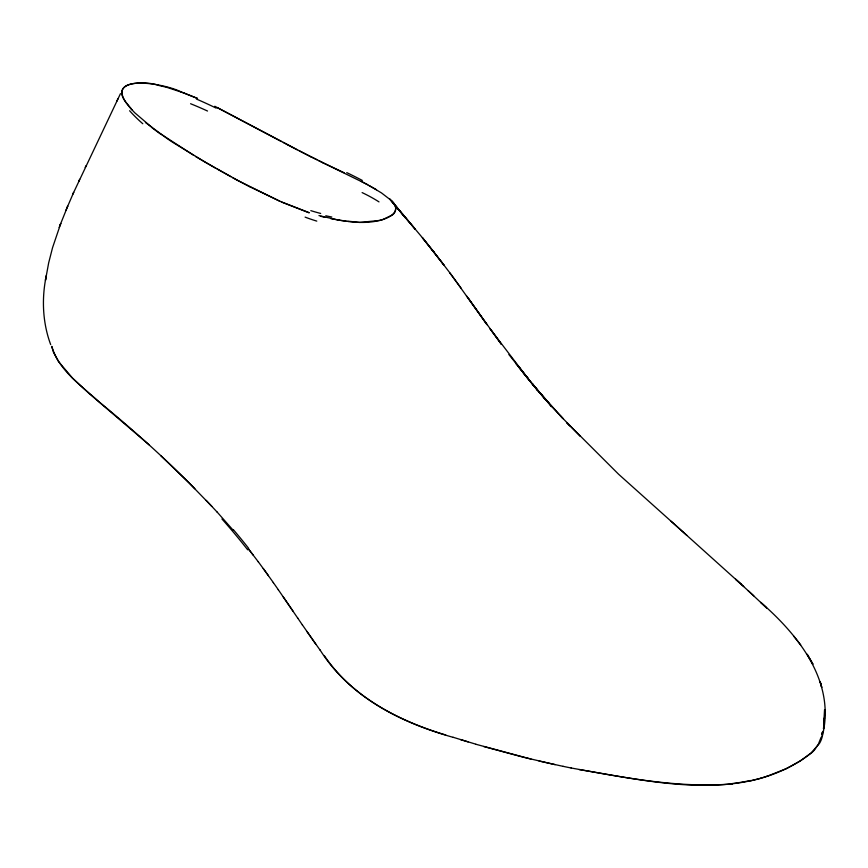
<?xml version="1.0" encoding="UTF-8"?>
<svg xmlns="http://www.w3.org/2000/svg" width="868" height="868" viewBox="0 0 868 868"><rect width="100%" height="100%" fill="white"/><g stroke="black" fill="none" stroke-linecap="round" stroke-linejoin="round"><path stroke-width="1.3" d="M822.614 731.377L822.256 736.4A73.986 36.055 -2.9 0 1 819.37 743.583L811.135 752.914L800.502 760.845M821.692 734.578L821.877 732.755M46.091 275.829L45.461 280.277L48.673 262.841L52.557 247.673L60.76 223.467L59.176 227.481M45.678 278.791C41.631 300.708 42.912 323.634 50.68 344.607M822.246 736.487C836.09 682.302 798.972 635.593 760.715 602.359L766.672 608.001L748.086 590.62M821.139 737.225L818.296 744.332L814.77 749.583A47.067 22.937 -2.9 0 1 811.233 753.109C744.787 804.517 654.646 782.003 579.13 769.569M60.207 224.834L67.715 206.204L66.001 210.11M67.183 207.419L73.672 192.414L72.803 194.291M73.389 193L120.457 93.657M79.086 180.533L78.825 181.119L79.65 179.307M85.194 167.459L85.986 165.766M118.091 98.583L116.713 101.382M800.22 761.019L786.484 768.56M786.169 768.712L766.932 776.35M760.249 778.444L750.636 780.82M732.397 783.902C678.223 788.394 624.157 777.533 571.057 767.974M347.992 221.524C360.122 222.978 372.795 223.065 384.47 218.986A20.138 8.474 -10.6 0 0 390.372 216.143C397.468 213.181 397.186 204.305 391.034 200.508M345.985 221.34L330.849 218.66M339.258 220.244L359.764 222.425L379.728 220.418A12.011 5.002 -11 0 0 382.918 219.495L390.643 215.806A15.114 6.293 -10.9 0 0 391.555 215.166C395.689 212.736 397.577 207.235 393.508 203.665M339.421 220.298L318.968 215.589M563.017 766.325L571.22 768.017M563.169 766.368L538.985 761.008M555.129 764.654L523.046 757.135L483.682 746.523M324.773 217.293L320.813 216.316M531.064 759.099L475.935 744.277M167.003 87.397L183.788 92.93M475.794 744.18L453.096 737.268M460.561 739.601L468.134 741.901M453.107 737.333C401.092 722.751 349.598 696.982 319.966 649.817M309.127 212.627L281.72 202.005M445.718 734.957C398.716 720.928 352.332 697.254 324.22 655.503M309.116 212.844L281.894 202.179L250.418 187.065M181.423 92.073C164.139 82.84 96.901 71.773 131.969 109.889M181.358 92.041L197.535 98.388M183.669 92.898L197.307 98.42M279.952 201.322L238.667 180.913M344.195 172.743L322.712 162.631M322.863 162.642L299.21 150.848M318.708 160.699L367.869 184.754M316.983 159.788L311.08 156.869M214.797 106.265L310.809 156.804M217.13 107.556L281.395 141.56M297.236 149.86L287.406 144.75M250.244 187.076L236.714 179.86M361.305 181.347L376.473 189.701M287.265 144.62L283.272 142.504M238.418 180.826L205.347 162.24L172.775 142.352A385.175 227.98 -0.4 0 1 167.318 138.706L145.455 122.507M236.476 179.774L232.613 177.68M230.834 176.66L217.098 169M369.16 185.557L381.529 192.956L389.298 198.946M215.221 167.991L195.463 156.435M193.694 155.307L160.352 133.705M151.922 127.412L134.887 112.883A135.017 81.397 -1.3 0 1 130.699 108.283M686.946 535.458L618.591 474.232L566.815 422.532L580.28 436.387M743.724 586.551L735.597 579.195L753.804 595.86M671.116 521.256L741.456 584.5M149.47 445.11L89.013 393.41L72.489 378.057L58.416 361.435L53.534 352.43L51.765 346.582M160.797 455.657L189.343 483.194L211.781 506.315M194.888 488.782C164.681 457.978 132.435 429.269 99.126 401.895C81.397 385.642 58.861 370.614 51.787 346.354M566.815 422.532L570.07 425.873L560.034 415.392M206.204 500.369L217.282 512.25M549.976 404.662L563.104 418.691L539.299 392.108L551.625 406.636L529.621 380.748M217.174 512.098L233.166 530.218M536.511 389.081L548.977 403.338M389.808 199.369L415.295 229.282L391.761 201.235L405.606 218.02L393.66 203.307M402.34 213.756L424.105 239.742L443.971 265.098L422.369 237.691L434.098 252.273M544.496 398.51L532.312 383.721L541.968 395.255M522.764 372.264L537.379 390.144L508.908 354.578M532.312 383.721L534.872 386.813M515.82 363.497L527.896 378.318L525.346 375.171M793.645 636.092L800.708 644.935M520.811 369.475L518.402 366.448L530.272 381.54L490.094 328.798L501.444 344.379L466.463 295.858M432.362 250.038L451.588 275.102L487.035 324.697L468.492 298.418M248.335 548.771L258.404 561.954M248.367 548.858L253.402 555.336M449.613 272.693L461.006 288.024M258.273 561.748L268.418 575.647M320.064 650.089L306.881 631.405M263.254 568.497L273.409 582.688M126.826 103.476C108.012 80.55 146.497 80.637 159.007 85.52A85.509 49.031 1.6 0 1 166.971 87.44M315.778 644.175L302.357 624.841M273.257 582.493L278.378 589.806M278.248 589.654L292.993 611.126M283.218 596.859L297.757 618.168M297.724 618.059L302.422 625.003M130.829 108.24A161.611 96.869 -0.6 0 1 126.988 103.433M160.179 133.791A385.392 234.479 -2.1 0 1 151.748 127.498M320.65 213.441A285.29 185.296 -24.8 0 1 310.809 210.642M391.435 200.714A118.732 49.433 -6.5 0 1 393.746 203.611M389.786 198.826A113.404 46.72 -5.5 0 1 391.576 200.692M196.439 99.06A359.851 199.716 2.5 0 1 216.208 108.142M221.948 518.988A688.042 516.927 86.7 0 1 247.684 549.813M190.58 103.726A289.608 156.435 3.2 0 1 207.517 111.028M346.755 172.613A368.748 94.048 11.5 0 1 362.347 180.446M362.119 192.598A172.645 57.331 5.4 0 1 379.001 201.897M331.858 217.043A278.693 190.081 -29 0 1 325.793 215.752M316.787 221.112A232.19 150.403 -24.4 0 1 305.113 217.119M142.786 123.733A232.418 143.437 -3.3 0 1 129.614 110.746M766.845 776.285A64.319 31.205 -5.7 0 1 760.184 778.368M750.44 780.495A103.422 53.783 -4.9 0 1 732.321 783.544M233.449 529.784A664.595 500.185 86.9 0 1 248.639 548.337M824.6 709.633L824.285 720.831L824.6 709.633M824.459 717.825L823.515 728.762L824.459 717.825M811.276 661.329L807.164 654.233L812.969 664.248L811.276 661.329M820.672 683.441L820.227 681.857L821.768 687.445L820.672 683.441"/></g></svg>
